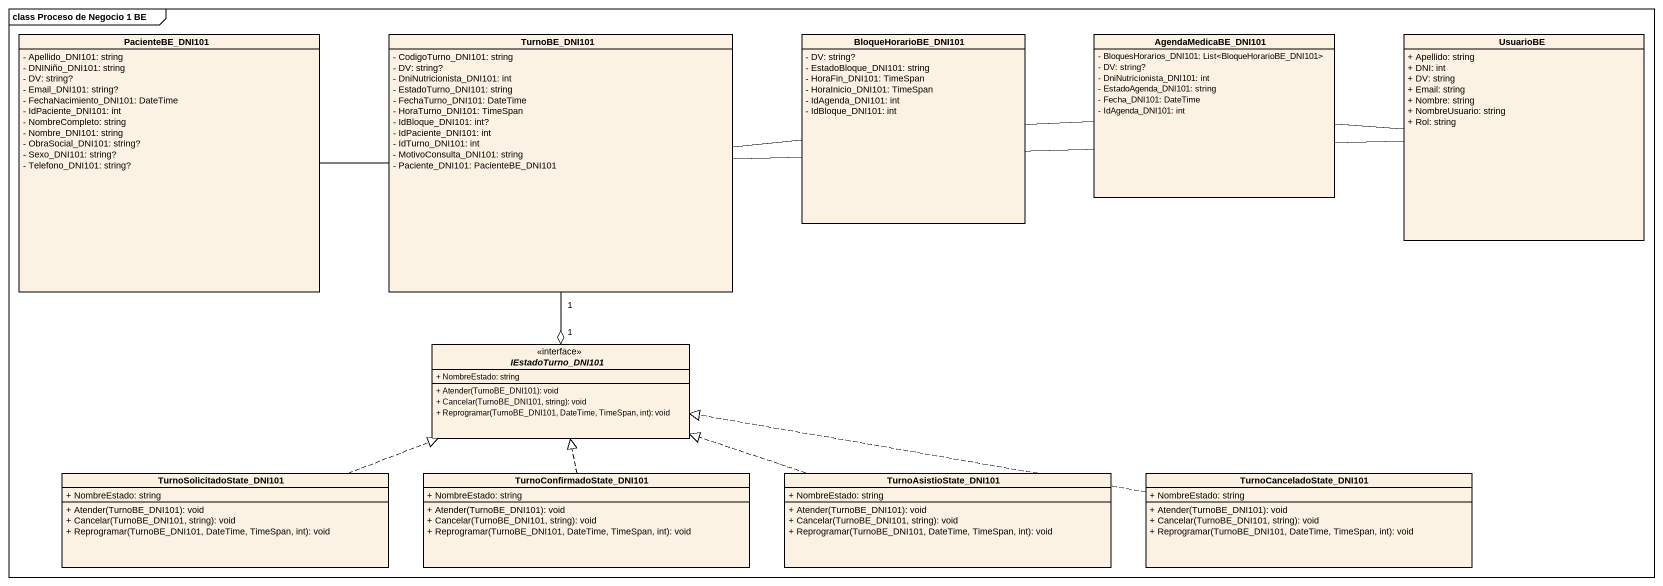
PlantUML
@startuml
mainframe class Proceso de Negocio 1 BE
hide circle
hide empty members
skinparam classAttributeIconSize 0
class PacienteBE_DNI101 {
  - Apellido_DNI101: string
  - DNINiño_DNI101: string
  - DV: string?
  - Email_DNI101: string?
  - FechaNacimiento_DNI101: DateTime
  - IdPaciente_DNI101: int
  - NombreCompleto: string
  - Nombre_DNI101: string
  - ObraSocial_DNI101: string?
  - Sexo_DNI101: string?
  - Telefono_DNI101: string?
}
class TurnoBE_DNI101 {
  - CodigoTurno_DNI101: string
  - DV: string?
  - DniNutricionista_DNI101: int
  - EstadoTurno_DNI101: string
  - FechaTurno_DNI101: DateTime
  - HoraTurno_DNI101: TimeSpan
  - IdBloque_DNI101: int?
  - IdPaciente_DNI101: int
  - IdTurno_DNI101: int
  - MotivoConsulta_DNI101: string
  - Paciente_DNI101: PacienteBE_DNI101
}
class BloqueHorarioBE_DNI101 {
  - DV: string?
  - EstadoBloque_DNI101: string
  - HoraFin_DNI101: TimeSpan
  - HoraInicio_DNI101: TimeSpan
  - IdAgenda_DNI101: int
  - IdBloque_DNI101: int
}
class AgendaMedicaBE_DNI101 {
  - BloquesHorarios_DNI101: List<BloqueHorarioBE_DNI101>
  - DV: string?
  - DniNutricionista_DNI101: int
  - EstadoAgenda_DNI101: string
  - Fecha_DNI101: DateTime
  - IdAgenda_DNI101: int
}
class UsuarioBE {
  + Apellido: string
  + DNI: int
  + DV: string
  + Email: string
  + Nombre: string
  + NombreUsuario: string
  + Rol: string
}
interface IEstadoTurno_DNI101 {
  + NombreEstado: string
  + Atender(TurnoBE_DNI101): void
  + Cancelar(TurnoBE_DNI101, string): void
  + Reprogramar(TurnoBE_DNI101, DateTime, TimeSpan, int): void
}
class TurnoSolicitadoState_DNI101 {
  + NombreEstado: string
  + Atender(TurnoBE_DNI101): void
  + Cancelar(TurnoBE_DNI101, string): void
  + Reprogramar(TurnoBE_DNI101, DateTime, TimeSpan, int): void
}
class TurnoConfirmadoState_DNI101 {
  + NombreEstado: string
  + Atender(TurnoBE_DNI101): void
  + Cancelar(TurnoBE_DNI101, string): void
  + Reprogramar(TurnoBE_DNI101, DateTime, TimeSpan, int): void
}
class TurnoAsistioState_DNI101 {
  + NombreEstado: string
  + Atender(TurnoBE_DNI101): void
  + Cancelar(TurnoBE_DNI101, string): void
  + Reprogramar(TurnoBE_DNI101, DateTime, TimeSpan, int): void
}
class TurnoCanceladoState_DNI101 {
  + NombreEstado: string
  + Atender(TurnoBE_DNI101): void
  + Cancelar(TurnoBE_DNI101, string): void
  + Reprogramar(TurnoBE_DNI101, DateTime, TimeSpan, int): void
}
TurnoBE_DNI101 -left- PacienteBE_DNI101
TurnoBE_DNI101 -right- BloqueHorarioBE_DNI101
TurnoBE_DNI101 -right- UsuarioBE
TurnoBE_DNI101 "1" --o "1" IEstadoTurno_DNI101
BloqueHorarioBE_DNI101 -right- AgendaMedicaBE_DNI101
UsuarioBE -left- AgendaMedicaBE_DNI101
TurnoSolicitadoState_DNI101 .right.|> IEstadoTurno_DNI101
TurnoConfirmadoState_DNI101 .up.|> IEstadoTurno_DNI101
TurnoAsistioState_DNI101 .left.|> IEstadoTurno_DNI101
TurnoCanceladoState_DNI101 .left.|> IEstadoTurno_DNI101
@enduml
